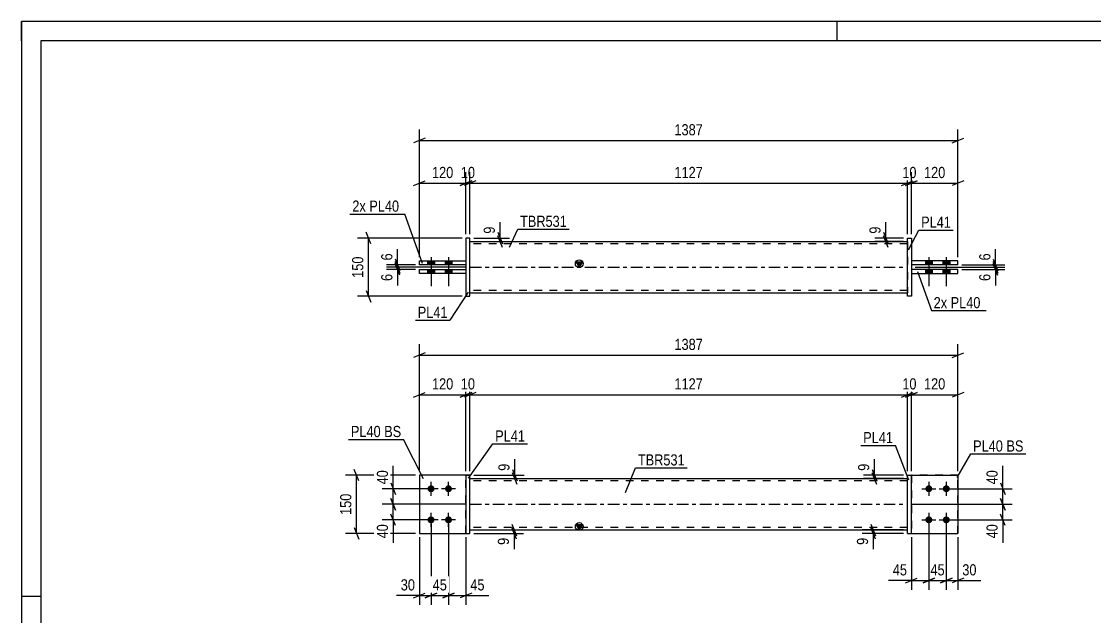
# Model space of a CAD drawing. Header units: millimetres. Extents: x 0 to 420, y 0 to 297.
# Drawn here: x 0 to 276.3, y 143.8 to 297 of the extents above; entities that cross this region are included whole.
import ezdxf

# ---------------------------------------------------------------- set-up
doc = ezdxf.new("R2010")
doc.units = ezdxf.units.MM
doc.linetypes.add('DXK_LINE_DOT2', pattern=[3.9198, 1.9599, -1.9599])
doc.linetypes.add('DXK_LINE_DOT3', pattern=[5.9187, 2.979, -0.9799, 0.9799, -0.9799])
doc.styles.add('Arial Narrow', font='ARIALN.TTF', dxfattribs={"height": 0.2})

# ---------------------------------------------------------------- blocks, each defined once
blk = doc.blocks.new('Unknown-581592882-1127')
at = {"color": 5, "linetype": 'Continuous'}
for p, q in [((420, 297), (0, 297)), ((0, 297), (0, 0)), ((0, 292), (0, 297)), ((210, 292), (210, 297)), ((415, 292), (5, 292)), ((5, 292), (5, 5)), ((5, 149), (0, 149))]:
    blk.add_line(p, q, dxfattribs=at)
blk = doc.blocks.new('Part-581592882-1392 - 1364')
at = {"color": 2, "linetype": 'Continuous'}
for p, q in [((228.1, 165.2), (228.1, 180.2)), ((228.1, 180.2), (229.1, 180.2)), ((229.1, 165.2), (229.1, 180.2)), ((228.1, 165.2), (229.1, 165.2))]:
    blk.add_line(p, q, dxfattribs=at)
blk = doc.blocks.new('Bolt-581592882-1403 - 1364')
at = {"linetype": 'Continuous'}
for points in [[(105.44, 175.8, -1), (105.44, 177.6, -1)], [(109.94, 175.8, -1), (109.94, 177.6, -1)], [(105.44, 167.8, -1), (105.44, 169.6, -1)], [(109.94, 167.8, -1), (109.94, 169.6, -1)]]:
    blk.add_hatch(color=1, dxfattribs=at).paths.add_polyline_path(points)
at = {"color": 1, "linetype": 'Continuous'}
for p, q in [((105.44, 174.9), (105.44, 178.5)), ((109.94, 174.9), (109.94, 178.5)), ((107.24, 176.7), (103.64, 176.7)), ((111.74, 176.7), (108.14, 176.7)), ((107.24, 168.7), (103.64, 168.7)), ((105.44, 166.9), (105.44, 170.5)), ((111.74, 168.7), (108.14, 168.7)), ((109.94, 166.9), (109.94, 170.5))]:
    blk.add_line(p, q, dxfattribs=at)
blk = doc.blocks.new('Bolt-581592882-1404 - 1364')
at = {"linetype": 'Continuous'}
for points in [[(233.6, 177.6, -1), (233.6, 175.8, -1)], [(238.1, 177.6, -1), (238.1, 175.8, -1)], [(233.6, 169.6, -1), (233.6, 167.8, -1)], [(238.1, 169.6, -1), (238.1, 167.8, -1)]]:
    blk.add_hatch(color=1, dxfattribs=at).paths.add_polyline_path(points)
at = {"color": 1, "linetype": 'Continuous'}
for p, q in [((233.6, 178.5), (233.6, 174.9)), ((238.1, 178.5), (238.1, 174.9)), ((231.8, 176.7), (235.4, 176.7)), ((236.3, 176.7), (239.9, 176.7)), ((231.8, 168.7), (235.4, 168.7)), ((233.6, 170.5), (233.6, 166.9)), ((236.3, 168.7), (239.9, 168.7)), ((238.1, 170.5), (238.1, 166.9))]:
    blk.add_line(p, q, dxfattribs=at)
blk = doc.blocks.new('Part-581592882-1409 - 1364')
at = {"color": 2, "linetype": 'Continuous'}
for p, q in [((114.44, 180.2), (115.44, 180.2)), ((114.44, 180.2), (114.44, 165.2)), ((115.44, 165.2), (115.44, 180.2)), ((114.44, 165.2), (115.44, 165.2))]:
    blk.add_line(p, q, dxfattribs=at)
at = {"color": 7, "linetype": 'DXK_LINE_DOT2'}
for p, q in [((115.44, 180.2), (114.44, 180.2)), ((114.44, 165.2), (115.44, 165.2))]:
    blk.add_line(p, q, dxfattribs=at)
blk = doc.blocks.new('Part-581592882-1424 - 1364')
at = {"color": 7, "linetype": 'DXK_LINE_DOT2'}
for p, q in [((114.44, 180.2), (102.44, 180.2)), ((102.44, 180.2), (102.44, 165.2)), ((114.44, 165.2), (114.44, 180.2)), ((102.44, 165.2), (114.44, 165.2))]:
    blk.add_line(p, q, dxfattribs=at)
blk = doc.blocks.new('Part-581592882-1429 - 1364')
at = {"color": 2, "linetype": 'Continuous'}
for p, q in [((114.44, 180.2), (102.44, 180.2)), ((102.44, 180.2), (102.44, 165.2)), ((102.44, 165.2), (114.44, 165.2))]:
    blk.add_line(p, q, dxfattribs=at)
at = {"color": 7, "linetype": 'DXK_LINE_DOT2'}
blk.add_line((114.44, 165.2), (114.44, 180.2), dxfattribs=at)
blk = doc.blocks.new('Part-581592882-1444 - 1364')
at = {"linetype": 'Continuous'}
blk.add_hatch(color=2, dxfattribs=at).paths.add_polyline_path([(143.6, 166.1), (142.8, 167.5), (144.4, 167.5)])
at = {"color": 2, "linetype": 'Continuous'}
for p, q in [((115.44, 179.3), (228.1, 179.3)), ((115.44, 166.1), (228.1, 166.1)), ((143.6, 166.1), (142.8, 167.5)), ((142.8, 167.5), (144.4, 167.5)), ((144.4, 167.5), (143.6, 166.1))]:
    blk.add_line(p, q, dxfattribs=at)
at = {"color": 7, "linetype": 'DXK_LINE_DOT2'}
for p, q in [((115.44, 166.1), (115.44, 179.3)), ((228.1, 178.7), (115.44, 178.7)), ((228.1, 166.1), (228.1, 179.3)), ((228.1, 166.7), (115.44, 166.7))]:
    blk.add_line(p, q, dxfattribs=at)
at = {"color": 7, "linetype": 'DXK_LINE_DOT3'}
blk.add_line((115.44, 172.7), (228.1, 172.7), dxfattribs=at)
at = {"color": 2, "linetype": 'Continuous'}
blk.add_circle((143.6, 167), 1, dxfattribs=at)
blk = doc.blocks.new('Part-581592882-1449 - 1364')
at = {"color": 2, "linetype": 'Continuous'}
for p, q in [((229.1, 180.2), (241.1, 180.2)), ((241.1, 180.2), (241.1, 165.2)), ((229.1, 165.2), (241.1, 165.2))]:
    blk.add_line(p, q, dxfattribs=at)
at = {"color": 7, "linetype": 'DXK_LINE_DOT2'}
blk.add_line((229.1, 180.2), (229.1, 165.2), dxfattribs=at)
blk = doc.blocks.new('Part-581592882-1454 - 1364')
at = {"color": 7, "linetype": 'DXK_LINE_DOT2'}
for p, q in [((241.1, 180.2), (229.1, 180.2)), ((229.1, 180.2), (229.1, 165.2)), ((241.1, 165.2), (241.1, 180.2)), ((229.1, 165.2), (241.1, 165.2))]:
    blk.add_line(p, q, dxfattribs=at)
blk = doc.blocks.new('Part-581592882-1786 - 1771')
at = {"color": 2, "linetype": 'Continuous'}
for p, q in [((102.44, 234.35), (102.44, 235.35)), ((102.44, 235.35), (114.44, 235.35)), ((114.44, 235.35), (114.44, 234.35)), ((114.44, 234.35), (102.44, 234.35))]:
    blk.add_line(p, q, dxfattribs=at)
blk = doc.blocks.new('Part-581592882-1781 - 1771')
at = {"color": 2, "linetype": 'Continuous'}
for p, q in [((115.44, 241.24), (114.44, 241.24)), ((114.44, 241.24), (114.44, 226.24)), ((115.44, 226.24), (115.44, 241.24)), ((114.44, 226.24), (115.44, 226.24))]:
    blk.add_line(p, q, dxfattribs=at)
blk = doc.blocks.new('Part-581592882-1791 - 1771')
at = {"color": 2, "linetype": 'Continuous'}
for p, q in [((102.44, 233.15), (114.44, 233.15)), ((102.44, 232.15), (102.44, 233.15)), ((114.44, 232.15), (102.44, 232.15)), ((114.44, 233.15), (114.44, 232.15))]:
    blk.add_line(p, q, dxfattribs=at)
blk = doc.blocks.new('Bolt-581592882-1775 - 1771')
at = {"linetype": 'Continuous'}
for points in [[(104.54, 234.35), (106.34, 234.35), (106.34, 235.35), (104.54, 235.35)], [(104.54, 234.35), (106.34, 234.35), (106.34, 235.35), (104.54, 235.35)], [(109.04, 234.35), (110.84, 234.35), (110.84, 235.35), (109.04, 235.35)], [(109.04, 234.35), (110.84, 234.35), (110.84, 235.35), (109.04, 235.35)], [(104.54, 232.15), (106.34, 232.15), (106.34, 233.15), (104.54, 233.15)], [(104.54, 232.15), (106.34, 232.15), (106.34, 233.15), (104.54, 233.15)], [(109.04, 232.15), (110.84, 232.15), (110.84, 233.15), (109.04, 233.15)], [(109.04, 232.15), (110.84, 232.15), (110.84, 233.15), (109.04, 233.15)]]:
    blk.add_hatch(color=1, dxfattribs=at).paths.add_polyline_path(points)
at = {"color": 1, "linetype": 'Continuous'}
for p, q in [((104.54, 235.35), (104.54, 234.35)), ((104.54, 235.35), (104.54, 234.35)), ((105.44, 236.35), (105.44, 228.85)), ((105.44, 236.35), (105.44, 228.85)), ((106.34, 235.35), (106.34, 234.35)), ((106.34, 235.35), (106.34, 234.35)), ((109.04, 235.35), (109.04, 234.35)), ((109.04, 235.35), (109.04, 234.35)), ((109.94, 236.35), (109.94, 228.85)), ((109.94, 236.35), (109.94, 228.85)), ((110.84, 235.35), (110.84, 234.35)), ((110.84, 235.35), (110.84, 234.35)), ((104.54, 233.15), (104.54, 232.15)), ((104.54, 233.15), (104.54, 232.15)), ((106.34, 233.15), (106.34, 232.15)), ((106.34, 233.15), (106.34, 232.15)), ((109.04, 233.15), (109.04, 232.15)), ((109.04, 233.15), (109.04, 232.15)), ((110.84, 233.15), (110.84, 232.15)), ((110.84, 233.15), (110.84, 232.15))]:
    blk.add_line(p, q, dxfattribs=at)
blk = doc.blocks.new('Bolt-581592882-1776 - 1771')
at = {"linetype": 'Continuous'}
for points in [[(234.5, 235.34), (232.7, 235.34), (232.7, 234.34), (234.5, 234.34)], [(234.5, 235.34), (232.7, 235.34), (232.7, 234.34), (234.5, 234.34)], [(239, 235.34), (237.2, 235.34), (237.2, 234.34), (239, 234.34)], [(239, 235.34), (237.2, 235.34), (237.2, 234.34), (239, 234.34)], [(234.5, 233.14), (232.7, 233.14), (232.7, 232.14), (234.5, 232.14)], [(234.5, 233.14), (232.7, 233.14), (232.7, 232.14), (234.5, 232.14)], [(239, 233.14), (237.2, 233.14), (237.2, 232.14), (239, 232.14)], [(239, 233.14), (237.2, 233.14), (237.2, 232.14), (239, 232.14)]]:
    blk.add_hatch(color=1, dxfattribs=at).paths.add_polyline_path(points)
at = {"color": 1, "linetype": 'Continuous'}
for p, q in [((232.7, 235.34), (232.7, 234.34)), ((232.7, 235.34), (232.7, 234.34)), ((233.6, 236.34), (233.6, 228.84)), ((233.6, 236.34), (233.6, 228.84)), ((234.5, 235.34), (234.5, 234.34)), ((234.5, 235.34), (234.5, 234.34)), ((237.2, 235.34), (237.2, 234.34)), ((237.2, 235.34), (237.2, 234.34)), ((238.1, 236.34), (238.1, 228.84)), ((238.1, 236.34), (238.1, 228.84)), ((239, 235.34), (239, 234.34)), ((239, 235.34), (239, 234.34)), ((232.7, 233.14), (232.7, 232.14)), ((232.7, 233.14), (232.7, 232.14)), ((234.5, 233.14), (234.5, 232.14)), ((234.5, 233.14), (234.5, 232.14)), ((237.2, 233.14), (237.2, 232.14)), ((237.2, 233.14), (237.2, 232.14)), ((239, 233.14), (239, 232.14)), ((239, 233.14), (239, 232.14))]:
    blk.add_line(p, q, dxfattribs=at)
blk = doc.blocks.new('Part-581592882-1796 - 1771')
at = {"color": 2, "linetype": 'Continuous'}
for p, q in [((228.1, 226.24), (228.1, 241.24)), ((228.1, 241.24), (229.1, 241.24)), ((229.1, 241.24), (229.1, 226.24)), ((229.1, 226.24), (228.1, 226.24))]:
    blk.add_line(p, q, dxfattribs=at)
blk = doc.blocks.new('Part-581592882-1801 - 1771')
at = {"linetype": 'Continuous'}
blk.add_hatch(color=2, dxfattribs=at).paths.add_polyline_path([(143.6, 233.74), (142.8, 235.14), (144.4, 235.14)])
at = {"color": 2, "linetype": 'Continuous'}
for p, q in [((115.44, 240.34), (228.1, 240.34)), ((143.6, 233.74), (142.8, 235.14)), ((142.8, 235.14), (144.4, 235.14)), ((144.4, 235.14), (143.6, 233.74)), ((115.44, 227.14), (228.1, 227.14))]:
    blk.add_line(p, q, dxfattribs=at)
at = {"color": 7, "linetype": 'DXK_LINE_DOT2'}
for p, q in [((115.44, 227.14), (115.44, 240.34)), ((228.1, 239.74), (115.44, 239.74)), ((228.1, 240.34), (228.1, 227.14)), ((228.1, 227.74), (115.44, 227.74))]:
    blk.add_line(p, q, dxfattribs=at)
at = {"color": 7, "linetype": 'DXK_LINE_DOT3'}
blk.add_line((115.44, 233.74), (228.1, 233.74), dxfattribs=at)
at = {"color": 2, "linetype": 'Continuous'}
blk.add_circle((143.6, 234.64), 1, dxfattribs=at)
blk = doc.blocks.new('Part-581592882-1806 - 1771')
at = {"color": 2, "linetype": 'Continuous'}
for p, q in [((241.1, 233.14), (229.1, 233.14)), ((229.1, 233.14), (229.1, 232.14)), ((229.1, 232.14), (241.1, 232.14)), ((241.1, 232.14), (241.1, 233.14))]:
    blk.add_line(p, q, dxfattribs=at)
blk = doc.blocks.new('Part-581592882-1811 - 1771')
at = {"color": 2, "linetype": 'Continuous'}
for p, q in [((229.1, 235.34), (229.1, 234.34)), ((241.1, 235.34), (229.1, 235.34)), ((241.1, 234.34), (241.1, 235.34)), ((241.1, 234.34), (229.1, 234.34))]:
    blk.add_line(p, q, dxfattribs=at)
blk = doc.blocks.new('StraightDimension-581592882-1456 - 1364')
at = {"color": 7, "linetype": 'Continuous'}
for p, q in [((227.1, 180.2), (216.75, 180.2)), ((219, 181.7), (220.2, 178.7)), ((220.2, 177.8), (219, 180.8)), ((219.6, 179.3), (219.6, 180.2)), ((227.1, 179.3), (216.75, 179.3))]:
    blk.add_line(p, q, dxfattribs=at)
at = {"color": 0}
blk.add_wipeout([(218.85, 183.75), (214.65, 183.75), (214.65, 180.72), (218.85, 180.72)], dxfattribs=at)
at = {"color": 7, "linetype": 'Continuous'}
blk.add_line((219.6, 180.2), (219.6, 184.28), dxfattribs=at)
blk.add_line((219.6, 180.2), (219.6, 184.28), dxfattribs=at)
at = {"color": 3, "style": 'Arial Narrow'}
blk.add_text('9', height=2.86, rotation=90.0002, dxfattribs=at).set_placement((218.25, 181.32))
blk = doc.blocks.new('StraightDimension-581592882-1467 - 1364')
at = {"color": 7, "linetype": 'Continuous'}
for p, q in [((252.06, 178.2), (253.26, 175.2)), ((239.1, 176.7), (255.06, 176.7)), ((253.26, 171.2), (252.06, 174.2)), ((252.66, 172.7), (252.66, 176.7)), ((229.1, 172.7), (255.06, 172.7))]:
    blk.add_line(p, q, dxfattribs=at)
at = {"color": 0}
blk.add_wipeout([(251.91, 182.08), (247.71, 182.08), (247.71, 177.22), (251.91, 177.22)], dxfattribs=at)
at = {"color": 7, "linetype": 'Continuous'}
blk.add_line((252.66, 176.7), (252.66, 182.6), dxfattribs=at)
blk.add_line((252.66, 176.7), (252.66, 182.6), dxfattribs=at)
at = {"color": 3, "style": 'Arial Narrow'}
blk.add_text('40', height=2.863, rotation=90.0002, dxfattribs=at).set_placement((251.31, 177.82))
blk = doc.blocks.new('StraightDimension-581592882-1718 - 1364')
at = {"color": 7, "linetype": 'Continuous'}
for p, q in [((102.44, 181.2), (102.44, 203.77)), ((114.44, 181.2), (114.44, 203.77)), ((100.94, 200.32), (103.94, 201.52)), ((102.44, 200.92), (114.44, 200.92)), ((115.94, 201.52), (112.94, 200.32))]:
    blk.add_line(p, q, dxfattribs=at)
at = {"color": 0}
blk.add_wipeout([(111.78, 201.67), (111.78, 205.87), (105.09, 205.87), (105.09, 201.67)], dxfattribs=at)
at = {"color": 3, "style": 'Arial Narrow'}
blk.add_text('120', height=2.863, dxfattribs=at).set_placement((105.69, 202.27))
blk = doc.blocks.new('StraightDimension-581592882-1590 - 1364')
at = {"color": 7, "linetype": 'Continuous'}
for p, q in [((116.44, 180.2), (129.39, 180.2)), ((126.39, 181.7), (127.59, 178.7)), ((127.59, 177.8), (126.39, 180.8)), ((126.99, 179.3), (126.99, 180.2)), ((116.44, 179.3), (129.39, 179.3))]:
    blk.add_line(p, q, dxfattribs=at)
at = {"color": 0}
blk.add_wipeout([(126.24, 183.75), (122.04, 183.75), (122.04, 180.72), (126.24, 180.72)], dxfattribs=at)
at = {"color": 7, "linetype": 'Continuous'}
blk.add_line((126.99, 180.2), (126.99, 184.28), dxfattribs=at)
blk.add_line((126.99, 180.2), (126.99, 184.28), dxfattribs=at)
at = {"color": 3, "style": 'Arial Narrow'}
blk.add_text('9', height=2.86, rotation=90.0002, dxfattribs=at).set_placement((125.64, 181.32))
blk = doc.blocks.new('StraightDimension-581592882-1599 - 1364')
at = {"color": 7, "linetype": 'Continuous'}
for p, q in [((116.44, 166.1), (129.24, 166.1)), ((126.24, 167.6), (127.44, 164.6)), ((127.44, 163.7), (126.24, 166.7)), ((126.84, 165.2), (126.84, 166.1)), ((116.44, 165.2), (129.24, 165.2))]:
    blk.add_line(p, q, dxfattribs=at)
at = {"color": 0}
blk.add_wipeout([(126.09, 164.67), (121.89, 164.67), (121.89, 161.65), (126.09, 161.65)], dxfattribs=at)
at = {"color": 7, "linetype": 'Continuous'}
blk.add_line((126.84, 165.2), (126.84, 161.12), dxfattribs=at)
blk.add_line((126.84, 165.2), (126.84, 161.12), dxfattribs=at)
at = {"color": 3, "style": 'Arial Narrow'}
blk.add_text('9', height=2.86, rotation=90.0002, dxfattribs=at).set_placement((125.49, 162.25))
blk = doc.blocks.new('StraightDimension-581592882-1530 - 1364')
at = {"color": 7, "linetype": 'Continuous'}
for p, q in [((233.6, 167.7), (233.6, 150.65)), ((238.1, 167.7), (238.1, 150.65)), ((232.1, 152.45), (235.1, 153.65)), ((233.6, 153.05), (238.1, 153.05)), ((239.6, 153.65), (236.6, 152.45))]:
    blk.add_line(p, q, dxfattribs=at)
at = {"color": 0}
blk.add_wipeout([(238.28, 153.8), (238.28, 158), (233.42, 158), (233.42, 153.8)], dxfattribs=at)
at = {"color": 3, "style": 'Arial Narrow'}
blk.add_text('45', height=2.863, dxfattribs=at).set_placement((234.02, 154.4))
blk = doc.blocks.new('StraightDimension-581592882-1540 - 1364')
at = {"color": 7, "linetype": 'Continuous'}
for p, q in [((238.1, 167.7), (238.1, 150.65)), ((241.1, 164.2), (241.1, 150.65)), ((236.6, 152.45), (239.6, 153.65)), ((238.1, 153.05), (241.1, 153.05)), ((242.6, 153.65), (239.6, 152.45))]:
    blk.add_line(p, q, dxfattribs=at)
at = {"color": 0}
blk.add_wipeout([(246.48, 153.8), (246.48, 158), (241.62, 158), (241.62, 153.8)], dxfattribs=at)
at = {"color": 7, "linetype": 'Continuous'}
blk.add_line((241.1, 153.05), (247, 153.05), dxfattribs=at)
blk.add_line((241.1, 153.05), (247, 153.05), dxfattribs=at)
at = {"color": 3, "style": 'Arial Narrow'}
blk.add_text('30', height=2.863, dxfattribs=at).set_placement((242.22, 154.4))
blk = doc.blocks.new('StraightDimension-581592882-1653 - 1364')
at = {"color": 7, "linetype": 'Continuous'}
for p, q in [((229.1, 181.2), (229.1, 203.77)), ((241.1, 181.2), (241.1, 203.77)), ((227.6, 200.32), (230.6, 201.52)), ((229.1, 200.92), (241.1, 200.92)), ((242.6, 201.52), (239.6, 200.32))]:
    blk.add_line(p, q, dxfattribs=at)
at = {"color": 0}
blk.add_wipeout([(238.44, 201.67), (238.44, 205.87), (231.76, 205.87), (231.76, 201.67)], dxfattribs=at)
at = {"color": 3, "style": 'Arial Narrow'}
blk.add_text('120', height=2.863, dxfattribs=at).set_placement((232.36, 202.27))
blk = doc.blocks.new('StraightDimension-581592882-1692 - 1364')
at = {"color": 7, "linetype": 'Continuous'}
for p, q in [((115.44, 181.2), (115.44, 203.77)), ((228.1, 181.2), (228.1, 203.77)), ((116.94, 201.52), (113.94, 200.32)), ((115.44, 200.92), (228.1, 200.92)), ((226.6, 200.32), (229.6, 201.52))]:
    blk.add_line(p, q, dxfattribs=at)
at = {"color": 0}
blk.add_wipeout([(176.02, 201.67), (176.02, 205.87), (167.51, 205.87), (167.51, 201.67)], dxfattribs=at)
at = {"color": 3, "style": 'Arial Narrow'}
blk.add_text('1127', height=2.863, dxfattribs=at).set_placement((168.11, 202.27))
blk = doc.blocks.new('StraightDimension-581592882-1628 - 1364')
at = {"color": 7, "linetype": 'Continuous'}
for p, q in [((105.44, 167.7), (105.44, 146.78)), ((102.44, 164.2), (102.44, 146.78)), ((100.94, 148.58), (103.94, 149.78)), ((106.94, 149.78), (103.94, 148.58)), ((102.44, 149.18), (105.44, 149.18))]:
    blk.add_line(p, q, dxfattribs=at)
at = {"color": 0}
blk.add_wipeout([(101.91, 149.93), (101.91, 154.13), (97.05, 154.13), (97.05, 149.93)], dxfattribs=at)
at = {"color": 7, "linetype": 'Continuous'}
blk.add_line((102.44, 149.18), (96.53, 149.18), dxfattribs=at)
blk.add_line((102.44, 149.18), (96.53, 149.18), dxfattribs=at)
at = {"color": 3, "style": 'Arial Narrow'}
blk.add_text('30', height=2.863, dxfattribs=at).set_placement((97.65, 150.53))
blk = doc.blocks.new('StraightDimension-581592882-1486 - 1364')
at = {"color": 7, "linetype": 'Continuous'}
for p, q in [((252.06, 174.2), (253.26, 171.2)), ((229.1, 172.7), (255.06, 172.7)), ((252.66, 168.7), (252.66, 172.7)), ((239.1, 168.7), (255.06, 168.7)), ((253.26, 167.2), (252.06, 170.2))]:
    blk.add_line(p, q, dxfattribs=at)
at = {"color": 0}
blk.add_wipeout([(251.91, 168.17), (247.71, 168.17), (247.71, 163.32), (251.91, 163.32)], dxfattribs=at)
at = {"color": 7, "linetype": 'Continuous'}
blk.add_line((252.66, 168.7), (252.66, 162.79), dxfattribs=at)
blk.add_line((252.66, 168.7), (252.66, 162.79), dxfattribs=at)
at = {"color": 3, "style": 'Arial Narrow'}
blk.add_text('40', height=2.863, rotation=90.0002, dxfattribs=at).set_placement((251.31, 163.92))
blk = doc.blocks.new('StraightDimension-581592882-1500 - 1364')
at = {"color": 7, "linetype": 'Continuous'}
for p, q in [((101.44, 180.2), (83.41, 180.2)), ((86.86, 178.7), (85.66, 181.7)), ((86.26, 165.2), (86.26, 180.2)), ((85.66, 166.7), (86.86, 163.7)), ((101.44, 165.2), (83.41, 165.2))]:
    blk.add_line(p, q, dxfattribs=at)
at = {"color": 0}
blk.add_wipeout([(85.51, 176.04), (81.31, 176.04), (81.31, 169.36), (85.51, 169.36)], dxfattribs=at)
at = {"color": 3, "style": 'Arial Narrow'}
blk.add_text('150', height=2.863, rotation=90.0002, dxfattribs=at).set_placement((84.91, 169.96))
blk = doc.blocks.new('StraightDimension-581592882-1514 - 1364')
at = {"color": 7, "linetype": 'Continuous'}
for p, q in [((233.6, 167.7), (233.6, 150.65)), ((229.1, 164.2), (229.1, 150.65)), ((227.6, 152.45), (230.6, 153.65)), ((229.1, 153.05), (233.6, 153.05)), ((235.1, 153.65), (232.1, 152.45))]:
    blk.add_line(p, q, dxfattribs=at)
at = {"color": 0}
blk.add_wipeout([(228.57, 153.8), (228.57, 158), (223.72, 158), (223.72, 153.8)], dxfattribs=at)
at = {"color": 7, "linetype": 'Continuous'}
blk.add_line((229.1, 153.05), (223.19, 153.05), dxfattribs=at)
blk.add_line((229.1, 153.05), (223.19, 153.05), dxfattribs=at)
at = {"color": 3, "style": 'Arial Narrow'}
blk.add_text('45', height=2.863, dxfattribs=at).set_placement((224.32, 154.4))
blk = doc.blocks.new('StraightDimension-581592882-1554 - 1364')
at = {"color": 7, "linetype": 'Continuous'}
for p, q in [((227.1, 166.1), (216.45, 166.1)), ((218.7, 167.6), (219.9, 164.6)), ((219.9, 163.7), (218.7, 166.7)), ((219.3, 165.2), (219.3, 166.1)), ((227.1, 165.2), (216.45, 165.2))]:
    blk.add_line(p, q, dxfattribs=at)
at = {"color": 0}
blk.add_wipeout([(218.55, 164.67), (214.35, 164.67), (214.35, 161.65), (218.55, 161.65)], dxfattribs=at)
at = {"color": 7, "linetype": 'Continuous'}
blk.add_line((219.3, 165.2), (219.3, 161.12), dxfattribs=at)
blk.add_line((219.3, 165.2), (219.3, 161.12), dxfattribs=at)
at = {"color": 3, "style": 'Arial Narrow'}
blk.add_text('9', height=2.86, rotation=90.0002, dxfattribs=at).set_placement((217.95, 162.25))
blk = doc.blocks.new('StraightDimension-581592882-1563 - 1364')
at = {"color": 7, "linetype": 'Continuous'}
for p, q in [((95.11, 178.2), (96.31, 175.2)), ((104.44, 176.7), (92.86, 176.7)), ((96.31, 171.2), (95.11, 174.2)), ((95.71, 172.7), (95.71, 176.7)), ((114.44, 172.7), (92.86, 172.7))]:
    blk.add_line(p, q, dxfattribs=at)
at = {"color": 0}
blk.add_wipeout([(94.96, 182.08), (90.76, 182.08), (90.76, 177.22), (94.96, 177.22)], dxfattribs=at)
at = {"color": 7, "linetype": 'Continuous'}
blk.add_line((95.71, 176.7), (95.71, 182.6), dxfattribs=at)
blk.add_line((95.71, 176.7), (95.71, 182.6), dxfattribs=at)
at = {"color": 3, "style": 'Arial Narrow'}
blk.add_text('40', height=2.863, rotation=90.0002, dxfattribs=at).set_placement((94.36, 177.82))
blk = doc.blocks.new('StraightDimension-581592882-1576 - 1364')
at = {"color": 7, "linetype": 'Continuous'}
for p, q in [((95.11, 174.2), (96.31, 171.2)), ((114.44, 172.7), (92.86, 172.7)), ((95.71, 168.7), (95.71, 172.7)), ((104.44, 168.7), (92.86, 168.7)), ((96.31, 167.2), (95.11, 170.2))]:
    blk.add_line(p, q, dxfattribs=at)
at = {"color": 0}
blk.add_wipeout([(94.96, 168.17), (90.76, 168.17), (90.76, 163.32), (94.96, 163.32)], dxfattribs=at)
at = {"color": 7, "linetype": 'Continuous'}
blk.add_line((95.71, 168.7), (95.71, 162.79), dxfattribs=at)
blk.add_line((95.71, 168.7), (95.71, 162.79), dxfattribs=at)
at = {"color": 3, "style": 'Arial Narrow'}
blk.add_text('40', height=2.863, rotation=90.0002, dxfattribs=at).set_placement((94.36, 163.92))
blk = doc.blocks.new('StraightDimension-581592882-1608 - 1364')
at = {"color": 7, "linetype": 'Continuous'}
for p, q in [((109.94, 167.7), (109.94, 146.78)), ((114.44, 164.2), (114.44, 146.78)), ((108.44, 148.58), (111.44, 149.78)), ((115.94, 149.78), (112.94, 148.58)), ((109.94, 149.18), (114.44, 149.18))]:
    blk.add_line(p, q, dxfattribs=at)
at = {"color": 0}
blk.add_wipeout([(119.82, 149.93), (119.82, 154.13), (114.96, 154.13), (114.96, 149.93)], dxfattribs=at)
at = {"color": 7, "linetype": 'Continuous'}
blk.add_line((114.44, 149.18), (120.34, 149.18), dxfattribs=at)
blk.add_line((114.44, 149.18), (120.34, 149.18), dxfattribs=at)
at = {"color": 3, "style": 'Arial Narrow'}
blk.add_text('45', height=2.863, dxfattribs=at).set_placement((115.56, 150.53))
blk = doc.blocks.new('StraightDimension-581592882-1621 - 1364')
at = {"color": 7, "linetype": 'Continuous'}
for p, q in [((105.44, 167.7), (105.44, 146.78)), ((109.94, 167.7), (109.94, 146.78)), ((103.94, 148.58), (106.94, 149.78)), ((111.44, 149.78), (108.44, 148.58)), ((105.44, 149.18), (109.94, 149.18))]:
    blk.add_line(p, q, dxfattribs=at)
at = {"color": 0}
blk.add_wipeout([(110.11, 149.93), (110.11, 154.13), (105.26, 154.13), (105.26, 149.93)], dxfattribs=at)
at = {"color": 3, "style": 'Arial Narrow'}
blk.add_text('45', height=2.863, dxfattribs=at).set_placement((105.86, 150.53))
blk = doc.blocks.new('StraightDimension-581592882-1639 - 1364')
at = {"color": 7, "linetype": 'Continuous'}
for p, q in [((102.44, 181.2), (102.44, 213.94)), ((241.1, 181.2), (241.1, 213.94)), ((103.94, 211.69), (100.94, 210.49)), ((102.44, 211.09), (241.1, 211.09)), ((239.6, 210.49), (242.6, 211.69))]:
    blk.add_line(p, q, dxfattribs=at)
at = {"color": 0}
blk.add_wipeout([(176.02, 211.84), (176.02, 216.04), (167.51, 216.04), (167.51, 211.84)], dxfattribs=at)
at = {"color": 3, "style": 'Arial Narrow'}
blk.add_text('1387', height=2.863, dxfattribs=at).set_placement((168.11, 212.44))
blk = doc.blocks.new('StraightDimension-581592882-1675 - 1364')
at = {"color": 7, "linetype": 'Continuous'}
for p, q in [((228.1, 181.2), (228.1, 203.77)), ((229.1, 181.2), (229.1, 203.77)), ((226.6, 200.32), (229.6, 201.52)), ((230.6, 201.52), (227.6, 200.32)), ((228.1, 200.92), (229.1, 200.92))]:
    blk.add_line(p, q, dxfattribs=at)
at = {"color": 0}
blk.add_wipeout([(231.03, 201.67), (231.03, 205.87), (226.17, 205.87), (226.17, 201.67)], dxfattribs=at)
at = {"color": 3, "style": 'Arial Narrow'}
blk.add_text('10', height=2.863, dxfattribs=at).set_placement((226.77, 202.27))
blk = doc.blocks.new('StraightDimension-581592882-1701 - 1364')
at = {"color": 7, "linetype": 'Continuous'}
for p, q in [((114.44, 181.2), (114.44, 203.77)), ((115.44, 181.2), (115.44, 203.77)), ((112.94, 200.32), (115.94, 201.52)), ((116.94, 201.52), (113.94, 200.32)), ((114.44, 200.92), (115.44, 200.92))]:
    blk.add_line(p, q, dxfattribs=at)
at = {"color": 0}
blk.add_wipeout([(117.36, 201.67), (117.36, 205.87), (112.51, 205.87), (112.51, 201.67)], dxfattribs=at)
at = {"color": 3, "style": 'Arial Narrow'}
blk.add_text('10', height=2.863, dxfattribs=at).set_placement((113.11, 202.27))
blk = doc.blocks.new('StraightDimension-581592882-1824 - 1771')
at = {"color": 7, "linetype": 'Continuous'}
for p, q in [((114.44, 242.24), (114.44, 258.19)), ((115.44, 242.24), (115.44, 258.19)), ((112.94, 254.74), (115.94, 255.94)), ((116.94, 255.94), (113.94, 254.74)), ((114.44, 255.34), (115.44, 255.34))]:
    blk.add_line(p, q, dxfattribs=at)
at = {"color": 0}
blk.add_wipeout([(117.36, 256.09), (117.36, 260.29), (112.51, 260.29), (112.51, 256.09)], dxfattribs=at)
at = {"color": 3, "style": 'Arial Narrow'}
blk.add_text('10', height=2.863, dxfattribs=at).set_placement((113.11, 256.69))
blk = doc.blocks.new('StraightDimension-581592882-1834 - 1771')
at = {"color": 7, "linetype": 'Continuous'}
for p, q in [((102.44, 236.35), (102.44, 258.19)), ((114.44, 242.24), (114.44, 258.19)), ((100.94, 254.74), (103.94, 255.94)), ((102.44, 255.34), (114.44, 255.34)), ((115.94, 255.94), (112.94, 254.74))]:
    blk.add_line(p, q, dxfattribs=at)
at = {"color": 0}
blk.add_wipeout([(111.78, 256.09), (111.78, 260.29), (105.09, 260.29), (105.09, 256.09)], dxfattribs=at)
at = {"color": 3, "style": 'Arial Narrow'}
blk.add_text('120', height=2.863, dxfattribs=at).set_placement((105.69, 256.69))
blk = doc.blocks.new('StraightDimension-581592882-1939 - 1771')
at = {"color": 7, "linetype": 'Continuous'}
for p, q in [((250.19, 235.84), (251.39, 232.84)), ((251.39, 232.24), (250.19, 235.24)), ((230.1, 233.74), (253.19, 233.74)), ((242.1, 234.34), (253.19, 234.34)), ((250.79, 233.74), (250.79, 234.34))]:
    blk.add_line(p, q, dxfattribs=at)
at = {"color": 0}
blk.add_wipeout([(250.04, 237.9), (245.84, 237.9), (245.84, 234.87), (250.04, 234.87)], dxfattribs=at)
at = {"color": 7, "linetype": 'Continuous'}
blk.add_line((250.79, 234.34), (250.79, 238.42), dxfattribs=at)
blk.add_line((250.79, 234.34), (250.79, 238.42), dxfattribs=at)
at = {"color": 3, "style": 'Arial Narrow'}
blk.add_text('6', height=2.86, rotation=90.0002, dxfattribs=at).set_placement((249.44, 235.47))
blk = doc.blocks.new('StraightDimension-581592882-1875 - 1771')
at = {"color": 7, "linetype": 'Continuous'}
for p, q in [((113.44, 241.24), (86.49, 241.24)), ((89.94, 239.74), (88.74, 242.74)), ((89.34, 226.24), (89.34, 241.24)), ((88.74, 227.74), (89.94, 224.74)), ((113.44, 226.24), (86.49, 226.24))]:
    blk.add_line(p, q, dxfattribs=at)
at = {"color": 0}
blk.add_wipeout([(88.59, 237.09), (84.39, 237.09), (84.39, 230.4), (88.59, 230.4)], dxfattribs=at)
at = {"color": 3, "style": 'Arial Narrow'}
blk.add_text('150', height=2.863, rotation=90.0002, dxfattribs=at).set_placement((87.99, 231))
blk = doc.blocks.new('StraightDimension-581592882-1813 - 1771')
at = {"color": 7, "linetype": 'Continuous'}
for p, q in [((102.44, 236.34), (102.44, 269.19)), ((241.1, 236.34), (241.1, 269.19)), ((103.94, 266.94), (100.94, 265.74)), ((102.44, 266.34), (241.1, 266.34)), ((239.6, 265.74), (242.6, 266.94))]:
    blk.add_line(p, q, dxfattribs=at)
at = {"color": 0}
blk.add_wipeout([(176.02, 267.09), (176.02, 271.29), (167.51, 271.29), (167.51, 267.09)], dxfattribs=at)
at = {"color": 3, "style": 'Arial Narrow'}
blk.add_text('1387', height=2.863, dxfattribs=at).set_placement((168.11, 267.69))
blk = doc.blocks.new('StraightDimension-581592882-1844 - 1771')
at = {"color": 7, "linetype": 'Continuous'}
for p, q in [((115.44, 242.24), (115.44, 258.19)), ((228.1, 242.24), (228.1, 258.19)), ((116.94, 255.94), (113.94, 254.74)), ((115.44, 255.34), (228.1, 255.34)), ((226.6, 254.74), (229.6, 255.94))]:
    blk.add_line(p, q, dxfattribs=at)
at = {"color": 0}
blk.add_wipeout([(176.02, 256.09), (176.02, 260.29), (167.51, 260.29), (167.51, 256.09)], dxfattribs=at)
at = {"color": 3, "style": 'Arial Narrow'}
blk.add_text('1127', height=2.863, dxfattribs=at).set_placement((168.11, 256.69))
blk = doc.blocks.new('StraightDimension-581592882-1854 - 1771')
at = {"color": 7, "linetype": 'Continuous'}
for p, q in [((228.1, 242.25), (228.1, 258.19)), ((229.1, 242.25), (229.1, 258.19)), ((226.6, 254.74), (229.6, 255.94)), ((230.6, 255.94), (227.6, 254.74)), ((228.1, 255.34), (229.1, 255.34))]:
    blk.add_line(p, q, dxfattribs=at)
at = {"color": 0}
blk.add_wipeout([(231.03, 256.09), (231.03, 260.29), (226.17, 260.29), (226.17, 256.09)], dxfattribs=at)
at = {"color": 3, "style": 'Arial Narrow'}
blk.add_text('10', height=2.863, dxfattribs=at).set_placement((226.77, 256.69))
blk = doc.blocks.new('StraightDimension-581592882-1864 - 1771')
at = {"color": 7, "linetype": 'Continuous'}
for p, q in [((229.1, 242.25), (229.1, 258.19)), ((241.1, 236.34), (241.1, 258.19)), ((227.6, 254.74), (230.6, 255.94)), ((229.1, 255.34), (241.1, 255.34)), ((242.6, 255.94), (239.6, 254.74))]:
    blk.add_line(p, q, dxfattribs=at)
at = {"color": 0}
blk.add_wipeout([(238.44, 256.09), (238.44, 260.29), (231.76, 260.29), (231.76, 256.09)], dxfattribs=at)
at = {"color": 3, "style": 'Arial Narrow'}
blk.add_text('120', height=2.863, dxfattribs=at).set_placement((232.36, 256.69))
blk = doc.blocks.new('StraightDimension-581592882-1886 - 1771')
at = {"color": 7, "linetype": 'Continuous'}
for p, q in [((116.44, 241.24), (125.61, 241.24)), ((122.61, 242.74), (123.81, 239.74)), ((123.81, 238.84), (122.61, 241.84)), ((123.21, 240.34), (123.21, 241.24)), ((116.44, 240.34), (125.61, 240.34))]:
    blk.add_line(p, q, dxfattribs=at)
at = {"color": 0}
blk.add_wipeout([(122.46, 244.8), (118.26, 244.8), (118.26, 241.77), (122.46, 241.77)], dxfattribs=at)
at = {"color": 7, "linetype": 'Continuous'}
blk.add_line((123.21, 241.24), (123.21, 245.32), dxfattribs=at)
blk.add_line((123.21, 241.24), (123.21, 245.32), dxfattribs=at)
at = {"color": 3, "style": 'Arial Narrow'}
blk.add_text('9', height=2.86, rotation=90.0002, dxfattribs=at).set_placement((121.86, 242.37))
blk = doc.blocks.new('StraightDimension-581592882-1897 - 1771')
at = {"color": 7, "linetype": 'Continuous'}
for p, q in [((96.24, 235.85), (97.44, 232.85)), ((97.44, 232.24), (96.24, 235.24)), ((101.44, 234.35), (93.99, 234.35)), ((114.44, 233.74), (93.99, 233.74)), ((96.84, 233.74), (96.84, 234.35))]:
    blk.add_line(p, q, dxfattribs=at)
at = {"color": 0}
blk.add_wipeout([(96.09, 237.9), (91.89, 237.9), (91.89, 234.87), (96.09, 234.87)], dxfattribs=at)
at = {"color": 7, "linetype": 'Continuous'}
blk.add_line((96.84, 234.35), (96.84, 238.42), dxfattribs=at)
blk.add_line((96.84, 234.35), (96.84, 238.42), dxfattribs=at)
at = {"color": 3, "style": 'Arial Narrow'}
blk.add_text('6', height=2.86, rotation=90.0002, dxfattribs=at).set_placement((95.49, 235.47))
blk = doc.blocks.new('StraightDimension-581592882-1913 - 1771')
at = {"color": 7, "linetype": 'Continuous'}
for p, q in [((96.24, 235.24), (97.44, 232.24)), ((114.44, 233.74), (93.99, 233.74)), ((101.44, 233.15), (93.99, 233.15)), ((97.44, 231.65), (96.24, 234.65)), ((96.84, 233.15), (96.84, 233.74))]:
    blk.add_line(p, q, dxfattribs=at)
at = {"color": 0}
blk.add_wipeout([(96.09, 232.62), (91.89, 232.62), (91.89, 229.59), (96.09, 229.59)], dxfattribs=at)
at = {"color": 7, "linetype": 'Continuous'}
blk.add_line((96.84, 233.15), (96.84, 229.07), dxfattribs=at)
blk.add_line((96.84, 233.15), (96.84, 229.07), dxfattribs=at)
at = {"color": 3, "style": 'Arial Narrow'}
blk.add_text('6', height=2.86, rotation=90.0002, dxfattribs=at).set_placement((95.49, 230.19))
blk = doc.blocks.new('StraightDimension-581592882-1930 - 1771')
at = {"color": 7, "linetype": 'Continuous'}
for p, q in [((250.19, 235.24), (251.39, 232.24)), ((230.1, 233.74), (253.19, 233.74)), ((242.1, 233.14), (253.19, 233.14)), ((251.39, 231.64), (250.19, 234.64)), ((250.79, 233.14), (250.79, 233.74))]:
    blk.add_line(p, q, dxfattribs=at)
at = {"color": 0}
blk.add_wipeout([(250.04, 232.62), (245.84, 232.62), (245.84, 229.59), (250.04, 229.59)], dxfattribs=at)
at = {"color": 7, "linetype": 'Continuous'}
blk.add_line((250.79, 233.14), (250.79, 229.07), dxfattribs=at)
blk.add_line((250.79, 233.14), (250.79, 229.07), dxfattribs=at)
at = {"color": 3, "style": 'Arial Narrow'}
blk.add_text('6', height=2.86, rotation=90.0002, dxfattribs=at).set_placement((249.44, 230.19))
blk = doc.blocks.new('StraightDimension-581592882-1949 - 1771')
at = {"color": 7, "linetype": 'Continuous'}
for p, q in [((227.1, 241.25), (219.67, 241.25)), ((221.92, 242.75), (223.12, 239.75)), ((223.12, 238.84), (221.92, 241.84)), ((222.52, 240.34), (222.52, 241.25)), ((227.1, 240.34), (219.67, 240.34))]:
    blk.add_line(p, q, dxfattribs=at)
at = {"color": 0}
blk.add_wipeout([(221.77, 244.8), (217.57, 244.8), (217.57, 241.77), (221.77, 241.77)], dxfattribs=at)
at = {"color": 7, "linetype": 'Continuous'}
blk.add_line((222.52, 241.25), (222.52, 245.32), dxfattribs=at)
blk.add_line((222.52, 241.25), (222.52, 245.32), dxfattribs=at)
at = {"color": 3, "style": 'Arial Narrow'}
blk.add_text('9', height=2.86, rotation=90.0002, dxfattribs=at).set_placement((221.17, 242.37))
blk = doc.blocks.new('Mark-581592882-1387 - 1364')
at = {"color": 0}
blk.add_wipeout([(224.39, 188.44), (224.39, 191.44), (216.71, 191.44), (216.71, 188.44)], dxfattribs=at)
blk.add_wipeout([(224.39, 188.44), (224.39, 191.44), (216.71, 191.44), (216.71, 188.44)], dxfattribs=at)
at = {"color": 30, "linetype": 'Continuous'}
for p in [(216.11, 187.84), (228.43, 178.92)]:
    blk.add_line(p, (224.99, 187.84), dxfattribs=at)
at = {"color": 3, "style": 'Arial Narrow'}
blk.add_text('PL41', height=2.863, dxfattribs=at).set_placement((216.71, 188.44))
blk = doc.blocks.new('Mark-581592882-1405 - 1364')
at = {"color": 0}
blk.add_wipeout([(129.64, 188.85), (129.64, 191.85), (121.96, 191.85), (121.96, 188.85)], dxfattribs=at)
blk.add_wipeout([(129.64, 188.85), (129.64, 191.85), (121.96, 191.85), (121.96, 188.85)], dxfattribs=at)
at = {"color": 30, "linetype": 'Continuous'}
for p, q in [((115.08, 179.39), (121.36, 188.25)), ((121.36, 188.25), (130.24, 188.25))]:
    blk.add_line(p, q, dxfattribs=at)
at = {"color": 3, "style": 'Arial Narrow'}
blk.add_text('PL41', height=2.863, dxfattribs=at).set_placement((121.96, 188.85))
blk = doc.blocks.new('Mark-581592882-1440 - 1364')
at = {"color": 0}
blk.add_wipeout([(170.76, 182.7), (170.76, 185.7), (158.7, 185.7), (158.7, 182.7)], dxfattribs=at)
blk.add_wipeout([(170.76, 182.7), (170.76, 185.7), (158.7, 185.7), (158.7, 182.7)], dxfattribs=at)
at = {"color": 30, "linetype": 'Continuous'}
for p, q in [((155.5, 175.75), (158.1, 182.1)), ((158.1, 182.1), (171.36, 182.1))]:
    blk.add_line(p, q, dxfattribs=at)
at = {"color": 3, "style": 'Arial Narrow'}
blk.add_text('TBR531', height=2.863, dxfattribs=at).set_placement((158.7, 182.7))
blk = doc.blocks.new('MarkSet-581592882-1756 - 1364')
at = {"color": 0}
blk.add_wipeout([(92.49, 190.01), (92.49, 193.01), (84.82, 193.01), (84.82, 190.01)], dxfattribs=at)
blk.add_wipeout([(92.49, 190.01), (92.49, 193.01), (84.82, 193.01), (84.82, 190.01)], dxfattribs=at)
blk.add_wipeout([(97.78, 190.01), (97.78, 193.01), (93.39, 193.01), (93.39, 190.01)], dxfattribs=at)
blk.add_wipeout([(97.78, 190.01), (97.78, 193.01), (93.39, 193.01), (93.39, 190.01)], dxfattribs=at)
at = {"color": 30, "linetype": 'Continuous'}
for p in [(84.22, 189.41), (103.47, 179.26)]:
    blk.add_line(p, (98.38, 189.41), dxfattribs=at)
at = {"color": 3, "style": 'Arial Narrow'}
for s, p in [('PL40', (84.82, 190.01)), ('BS', (93.39, 190.01))]:
    blk.add_text(s, height=2.863, dxfattribs=at).set_placement(p)
blk = doc.blocks.new('MarkSet-581592882-1762 - 1364')
at = {"color": 0}
blk.add_wipeout([(252.68, 186.28), (252.68, 189.28), (245, 189.28), (245, 186.28)], dxfattribs=at)
blk.add_wipeout([(252.68, 186.28), (252.68, 189.28), (245, 189.28), (245, 186.28)], dxfattribs=at)
at = {"color": 30, "linetype": 'Continuous'}
blk.add_line((240.9, 179.62), (244.4, 185.68), dxfattribs=at)
at = {"color": 0}
blk.add_wipeout([(257.96, 186.28), (257.96, 189.28), (253.58, 189.28), (253.58, 186.28)], dxfattribs=at)
blk.add_wipeout([(257.96, 186.28), (257.96, 189.28), (253.58, 189.28), (253.58, 186.28)], dxfattribs=at)
at = {"color": 30, "linetype": 'Continuous'}
blk.add_line((244.4, 185.68), (258.56, 185.68), dxfattribs=at)
at = {"color": 3, "style": 'Arial Narrow'}
for s, p in [('PL40', (245, 186.28)), ('BS', (253.58, 186.28))]:
    blk.add_text(s, height=2.863, dxfattribs=at).set_placement(p)
blk = doc.blocks.new('Mark-581592882-1777 - 1771')
at = {"color": 0}
blk.add_wipeout([(109.71, 220.69), (109.71, 223.69), (102.03, 223.69), (102.03, 220.69)], dxfattribs=at)
blk.add_wipeout([(109.71, 220.69), (109.71, 223.69), (102.03, 223.69), (102.03, 220.69)], dxfattribs=at)
at = {"color": 30, "linetype": 'Continuous'}
for p in [(115.01, 227.28), (101.43, 220.09)]:
    blk.add_line(p, (110.31, 220.09), dxfattribs=at)
at = {"color": 3, "style": 'Arial Narrow'}
blk.add_text('PL41', height=2.863, dxfattribs=at).set_placement((102.03, 220.69))
blk = doc.blocks.new('Mark-581592882-1792 - 1771')
at = {"color": 0}
blk.add_wipeout([(239.29, 243.9), (239.29, 246.9), (231.62, 246.9), (231.62, 243.9)], dxfattribs=at)
blk.add_wipeout([(239.29, 243.9), (239.29, 246.9), (231.62, 246.9), (231.62, 243.9)], dxfattribs=at)
at = {"color": 30, "linetype": 'Continuous'}
for p, q in [((228.33, 238.22), (231.02, 243.3)), ((231.02, 243.3), (239.89, 243.3))]:
    blk.add_line(p, q, dxfattribs=at)
at = {"color": 3, "style": 'Arial Narrow'}
blk.add_text('PL41', height=2.863, dxfattribs=at).set_placement((231.62, 243.9))
blk = doc.blocks.new('Mark-581592882-1797 - 1771')
at = {"color": 0}
blk.add_wipeout([(140.42, 244.12), (140.42, 247.12), (128.36, 247.12), (128.36, 244.12)], dxfattribs=at)
blk.add_wipeout([(140.42, 244.12), (140.42, 247.12), (128.36, 247.12), (128.36, 244.12)], dxfattribs=at)
at = {"color": 30, "linetype": 'Continuous'}
for p, q in [((125.66, 238.86), (127.76, 243.52)), ((127.76, 243.52), (141.02, 243.52))]:
    blk.add_line(p, q, dxfattribs=at)
at = {"color": 3, "style": 'Arial Narrow'}
blk.add_text('TBR531', height=2.863, dxfattribs=at).set_placement((128.36, 244.12))
blk = doc.blocks.new('MarkSet-581592882-1981 - 1771')
at = {"color": 30, "linetype": 'Continuous'}
blk.add_line((103.28, 234.73), (98.73, 247.43), dxfattribs=at)
at = {"color": 0}
blk.add_wipeout([(88.65, 248.03), (88.65, 251.03), (85.18, 251.03), (85.18, 248.03)], dxfattribs=at)
blk.add_wipeout([(88.65, 248.03), (88.65, 251.03), (85.18, 251.03), (85.18, 248.03)], dxfattribs=at)
blk.add_wipeout([(97.23, 248.03), (97.23, 251.03), (89.55, 251.03), (89.55, 248.03)], dxfattribs=at)
blk.add_wipeout([(97.23, 248.03), (97.23, 251.03), (89.55, 251.03), (89.55, 248.03)], dxfattribs=at)
at = {"color": 30, "linetype": 'Continuous'}
blk.add_line((84.58, 247.43), (98.73, 247.43), dxfattribs=at)
at = {"color": 3, "style": 'Arial Narrow'}
for s, p in [('2x', (85.18, 248.03)), ('PL40', (89.55, 248.03))]:
    blk.add_text(s, height=2.863, dxfattribs=at).set_placement(p)
blk = doc.blocks.new('MarkSet-581592882-1987 - 1771')
at = {"color": 0}
blk.add_wipeout([(238.32, 223.18), (238.32, 226.18), (234.85, 226.18), (234.85, 223.18)], dxfattribs=at)
blk.add_wipeout([(238.32, 223.18), (238.32, 226.18), (234.85, 226.18), (234.85, 223.18)], dxfattribs=at)
at = {"color": 30, "linetype": 'Continuous'}
blk.add_line((230.72, 232.6), (234.25, 222.58), dxfattribs=at)
at = {"color": 0}
blk.add_wipeout([(246.9, 223.18), (246.9, 226.18), (239.22, 226.18), (239.22, 223.18)], dxfattribs=at)
blk.add_wipeout([(246.9, 223.18), (246.9, 226.18), (239.22, 226.18), (239.22, 223.18)], dxfattribs=at)
at = {"color": 30, "linetype": 'Continuous'}
blk.add_line((234.25, 222.58), (248.4, 222.58), dxfattribs=at)
at = {"color": 3, "style": 'Arial Narrow'}
for s, p in [('2x', (234.85, 223.18)), ('PL40', (239.22, 223.18))]:
    blk.add_text(s, height=2.863, dxfattribs=at).set_placement(p)

msp = doc.modelspace()

# ---------------------------------------------------------------- block references
for name in ['Unknown-581592882-1127', 'Part-581592882-1781 - 1771', 'Part-581592882-1796 - 1771', 'Part-581592882-1801 - 1771', 'Part-581592882-1786 - 1771', 'Bolt-581592882-1775 - 1771', 'Part-581592882-1811 - 1771', 'Bolt-581592882-1776 - 1771', 'Part-581592882-1791 - 1771', 'Part-581592882-1806 - 1771', 'Part-581592882-1424 - 1364', 'Part-581592882-1429 - 1364', 'Part-581592882-1409 - 1364', 'Part-581592882-1392 - 1364', 'Part-581592882-1449 - 1364', 'Part-581592882-1454 - 1364', 'Bolt-581592882-1403 - 1364', 'Part-581592882-1444 - 1364', 'Bolt-581592882-1404 - 1364']:
    msp.add_blockref(name, (0, 0))

# ---------------------------------------------------------------- next in the draw order: block references
for name in ['StraightDimension-581592882-1824 - 1771', 'StraightDimension-581592882-1939 - 1771', 'StraightDimension-581592882-1718 - 1364', 'StraightDimension-581592882-1456 - 1364', 'StraightDimension-581592882-1467 - 1364', 'StraightDimension-581592882-1628 - 1364', 'StraightDimension-581592882-1599 - 1364', 'StraightDimension-581592882-1530 - 1364']:
    msp.add_blockref(name, (0, 0))

# ---------------------------------------------------------------- next in the draw order: block references
for name in ['StraightDimension-581592882-1834 - 1771', 'StraightDimension-581592882-1653 - 1364', 'StraightDimension-581592882-1590 - 1364', 'StraightDimension-581592882-1500 - 1364', 'StraightDimension-581592882-1540 - 1364']:
    msp.add_blockref(name, (0, 0))

# ---------------------------------------------------------------- next in the draw order: block references
for name in ['StraightDimension-581592882-1875 - 1771', 'StraightDimension-581592882-1692 - 1364', 'StraightDimension-581592882-1486 - 1364']:
    msp.add_blockref(name, (0, 0))

# ---------------------------------------------------------------- next in the draw order: block references
for name in ['StraightDimension-581592882-1813 - 1771', 'Mark-581592882-1777 - 1771', 'StraightDimension-581592882-1563 - 1364', 'StraightDimension-581592882-1514 - 1364']:
    msp.add_blockref(name, (0, 0))

# ---------------------------------------------------------------- next in the draw order: block references
for name in ['StraightDimension-581592882-1844 - 1771', 'StraightDimension-581592882-1897 - 1771', 'StraightDimension-581592882-1639 - 1364', 'StraightDimension-581592882-1576 - 1364', 'StraightDimension-581592882-1554 - 1364']:
    msp.add_blockref(name, (0, 0))

# ---------------------------------------------------------------- next in the draw order: block references
for name in ['StraightDimension-581592882-1854 - 1771', 'StraightDimension-581592882-1886 - 1771', 'StraightDimension-581592882-1913 - 1771', 'StraightDimension-581592882-1701 - 1364', 'StraightDimension-581592882-1675 - 1364', 'MarkSet-581592882-1756 - 1364', 'MarkSet-581592882-1762 - 1364', 'Mark-581592882-1440 - 1364', 'StraightDimension-581592882-1608 - 1364']:
    msp.add_blockref(name, (0, 0))

# ---------------------------------------------------------------- next in the draw order: block references
for name in ['StraightDimension-581592882-1864 - 1771', 'MarkSet-581592882-1981 - 1771', 'Mark-581592882-1797 - 1771', 'Mark-581592882-1405 - 1364', 'Mark-581592882-1387 - 1364', 'StraightDimension-581592882-1621 - 1364']:
    msp.add_blockref(name, (0, 0))

# ---------------------------------------------------------------- next in the draw order: block references
for name in ['StraightDimension-581592882-1949 - 1771', 'StraightDimension-581592882-1930 - 1771']:
    msp.add_blockref(name, (0, 0))

# ---------------------------------------------------------------- next in the draw order: block references
for name in ['Mark-581592882-1792 - 1771', 'MarkSet-581592882-1987 - 1771']:
    msp.add_blockref(name, (0, 0))

doc.saveas('drawing.dxf')
